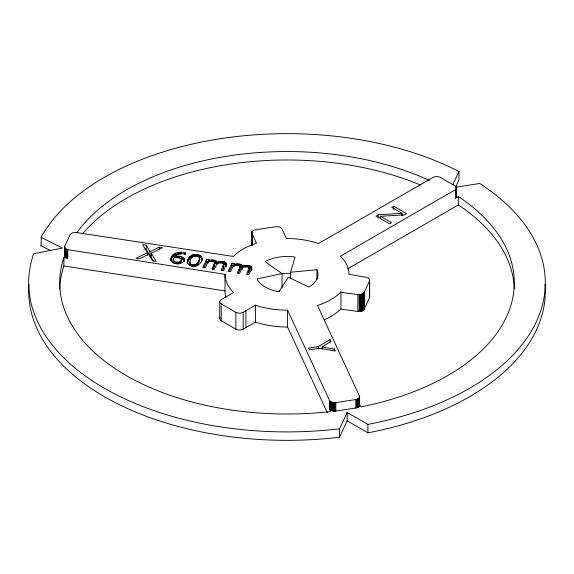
<?xml version="1.0" encoding="UTF-8"?>
<svg xmlns="http://www.w3.org/2000/svg" width="574" height="574" viewBox="0 0 574 574"><rect width="100%" height="100%" fill="white"/><g stroke="black" fill="none" stroke-linecap="round" stroke-linejoin="round"><path stroke-width="0.86" d="M208.993 261.285L208.993 259.599L206.604 259.226L202.787 267.448L205.183 267.821L208.032 261.679L212.43 261.299L214.332 261.974L214.547 263.143L211.978 268.869L214.375 269.242L217.116 263.129L221.621 262.72L223.745 263.731L223.731 267.104L222.253 270.483M212.703 269.837L214.547 265.676L214.332 264.506M456.545 187.877L455.476 189.693L455.476 198.13L456.545 196.315L456.545 187.877L455.856 186.385L439.914 177.072L436.771 176.462L433.621 177.072L318.484 243.512L317.996 243.347A61.992 35.789 0 0 0 287 238.554L286.433 238.554L281.913 228.818L281.023 227.77L278.899 226.83L275.585 226.708L255.624 229.794C253.873 230.002 251.175 231.272 251.972 233.446L256.492 243.189L256.004 243.347A61.992 35.789 0 0 0 233.317 256.449L75.782 232.434L72.525 232.807L70.329 234.249L64.769 246.146C63.994 248.018 66.211 249.374 67.782 249.668L225.008 274.343A61.992 35.789 0 0 0 233.317 292.238L233.596 292.525L221.248 299.657A5.166 2.985 0 0 0 221.248 303.868L221.248 320.744L235.857 329.182A5.166 2.985 0 0 0 243.168 329.182L255.516 322.05L256.004 322.215A61.992 35.789 0 0 0 287 327.008L287.567 327.008L327.345 412.72M225.015 274.02L225.008 291.219A61.992 35.789 0 0 0 225.948 297.432M238.088 273.769L239.932 269.601L239.717 265.898L238.712 265.403L233.417 265.611L230.569 271.746L228.172 271.373L231.989 263.157L234.386 263.531L234.386 266.056L231.989 265.69L229.213 271.667M239.717 265.898L239.932 267.068L237.363 272.801L239.76 273.167L242.501 267.053L247.007 266.645L249.13 267.663L249.116 271.036L247.638 274.408M223.731 267.104L223.516 265.934M223.745 263.731L221.162 270.289L223.559 270.663L226.034 265.324L226.264 263.387L224.85 262.024L222.906 261.507L217.072 262.031C215.35 259.276 211.297 259.864 208.57 260.51L208.57 262.196M249.116 271.036L248.908 267.326M249.13 267.663L246.555 274.221L248.951 274.587L251.426 269.256L251.656 267.319L250.235 265.956L248.298 265.432L242.465 265.963C240.736 263.208 236.689 263.789 233.962 264.442L233.962 266.128M170.758 258.745C170.557 264.485 179.246 264.679 182.891 262.189C187.633 257.353 178.062 255.057 174.518 256.391L177.653 254.017L182.489 253.701L185.022 254.426L185.675 253.019C180.014 250.766 170.442 253.034 170.758 260.431C171.604 256.901 174.955 254.447 178.485 254.11M173.205 260.022L174.905 261.931L174.905 263.617C172.43 262.677 172.91 259.283 174.015 257.439L178.22 257.439L181.362 258.723L181.456 262.088L179.526 263.796L179.526 262.11L181.456 260.402M173.205 261.708L173.269 259.175M324.31 319.804A61.992 35.789 0 0 0 340.683 309.113L357.839 311.438L362.323 310.929L364.167 309.329L369.512 297.806L369.297 295.897M221.248 303.868L235.857 312.306A5.166 2.985 0 0 0 243.168 312.306L255.516 305.174L256.004 305.339A61.992 35.789 0 0 0 287 310.139L287.567 310.132L329.741 400.91L329.741 409.348L331.93 410.79L335.187 411.163L355.808 407.999C357.466 407.762 359.869 406.765 359.597 404.727L361.003 406.866A227.304 131.231 0 0 0 458.547 196.688L455.476 198.13M190.697 264.198L192.599 264.815L192.599 266.501C197.736 267.936 202.184 258.695 197.836 256.083C192.426 253.715 187.806 261.866 190.697 265.884L190.697 264.198L189.836 262.426M199.408 260.653L199.522 258.171M189.836 264.112L189.951 263.351M187.339 261.902C187.067 254.304 200.563 251.139 202.019 258.774C202.285 266.365 188.817 269.493 187.339 261.902L187.339 263.588M290.652 278.455L290.652 272.234L295.022 257.059A30.996 17.894 0 0 0 270.117 259.34L269.665 259.513A30.996 17.894 0 0 0 265.08 261.694L282.013 273.576L282.013 287.782M181.456 262.088L181.628 259.211M64.769 254.576C63.994 256.456 66.211 257.812 67.782 258.106L67.782 249.668M329.741 400.91L332.54 402.525L335.847 402.654L356.454 399.439L358.951 398.177L359.597 396.29L317.508 305.504L317.996 305.339A61.992 35.789 0 0 0 340.683 292.238L357.839 294.57L362.323 294.053L364.167 292.46L369.512 280.937C370.338 278.792 367.59 277.464 365.86 277.285L348.992 274.343A61.992 35.789 0 0 0 340.683 256.449L340.404 256.169L455.476 189.693M67.782 258.106L63.872 257.74A227.304 131.231 0 0 0 330.373 411.601L329.741 409.348M63.944 257.539L63.872 266.178A227.304 131.231 0 0 0 59.732 288.93M173.269 260.861L173.642 259.807M192.599 264.815C196.294 265.769 198.647 262.045 199.408 258.967M197.334 254.626L197.334 256.313C193 255.208 188.609 258.099 187.583 262.375L187.583 260.689M203.827 267.735L206.604 261.758L206.604 259.226M208.57 260.51L208.993 259.599M233.962 264.442L234.386 263.531M28.98 284.281A258.3 149.125 0 0 0 336.285 437.603L339.578 437.223L339.578 428.785L347.17 412.426L367.912 424.401L371.091 423.784A258.3 149.125 0 0 0 481.945 184.943L479.721 183.493L455.806 187.196M452.829 184.763L458.97 171.518L456.459 170.234A258.3 149.125 0 0 0 41.342 236.696L41.012 245.737L50.541 250.515M339.578 437.223L347.17 420.857L347.17 412.426M455.72 186.966L458.97 179.956L458.97 171.518M41.012 245.737L41.342 245.134M322.014 346.954L334.384 349.092L335.281 351.037L319.725 348.274L309.321 349.882L308.475 348.066L318.548 346.509L329.957 339.557L330.889 341.573L322.014 346.954L322.014 349.487M401.972 215.853L401.972 213.32L378.158 214.776L376.006 216.018L389.559 223.838L391.611 222.655L380.605 216.298L380.605 218.83M380.605 216.298L404.584 214.87L406.672 213.664L393.771 206.217L391.719 207.401L401.972 213.32M347.385 269.012L458.31 204.968L458.31 196.53M151.543 255.208L150.022 255.968L150.022 251.749L159.142 247.193L162.6 247.731L151.263 253.234L151.263 257.453L153.516 261.177M150.022 251.749L146.219 245.198L142.589 244.632L147.482 252.739L136.038 258.3L139.482 258.831L148.723 254.217L152.576 260.861L156.221 261.421L151.263 253.234M174.905 261.931L179.526 262.11M282.013 273.576L257.059 278.978A30.996 17.894 0 0 0 278.978 291.635L288.335 277.228L308.92 287A30.996 17.894 0 0 0 316.941 269.715L290.652 272.234M276.847 291.563L279.43 291.004M347.17 420.857L367.912 432.839L371.091 432.222A258.3 149.125 0 0 0 545.02 284.281M339.578 428.785L336.285 429.173A258.3 149.125 0 0 1 33.443 254.325L33.636 253.787L62.451 248.047L41.012 237.306M179.805 253.988L181.19 253.952L181.19 252.266M144.763 249.188L146.219 249.417L150.022 255.968M206.604 261.758L208.197 262.009M63.944 265.977L225.015 290.889M180.071 258.171L183.106 259.283L184.347 261.5L184.276 258.989M251.656 267.319L251.656 269.845L249.367 268.187L249.367 265.654M226.264 265.92L223.975 264.255L223.975 261.73M201.983 257.719L202.019 260.46L201.051 257.74L198.884 256.643L198.884 254.956M242.465 268.488L240.406 266.838L240.406 264.305M217.072 262.031L217.072 264.564L215.02 262.914L215.02 260.381M401.362 214.82L402.876 215.695M458.31 204.968L458.547 205.119A227.304 131.231 0 0 1 514.268 288.93M180.839 259.943L181.657 261.45M456.151 195.174L456.545 196.315M199.436 259.161L199.522 259.857M456.502 187.49L456.502 196.703M456.373 187.102L456.373 197.083M456.151 186.737L456.151 197.456M455.856 189.37L455.856 197.808M393.771 206.217L393.771 209.589M378.158 214.776L378.158 218.149M369.649 279.775L369.649 297.425M369.512 279.394L369.512 297.806M367.912 424.401L367.912 432.839M364.167 292.46L364.167 309.329M363.945 292.826L363.945 309.702M363.651 293.178L363.651 310.053M363.277 293.501L363.277 310.376M362.825 293.795L362.825 310.67M362.323 294.053L362.323 310.929M361.756 294.268L361.756 311.144M361.154 294.44L361.154 311.316M360.515 294.57L360.515 311.438M359.848 294.641L359.848 311.517M359.597 396.29L359.597 405.509M359.46 397.452L359.46 405.89M359.245 397.825L359.245 406.263M359.173 294.67L359.173 311.538M358.951 398.177L358.951 406.607M358.571 398.5L358.571 406.937M358.126 398.794L358.126 407.224M357.839 294.57L357.839 311.438M357.616 399.052L357.616 407.483M357.057 399.267L357.057 407.698M356.454 399.439L356.454 407.877M355.808 399.561L355.808 407.999M340.963 291.958L340.963 308.826M335.847 402.654L335.847 411.084M335.187 402.726L335.187 411.163M334.513 402.754L334.513 411.192M334.384 349.092L334.384 350.779M333.838 402.726L333.838 411.163M333.178 402.654L333.178 411.084M332.54 402.525L332.54 410.962M331.93 402.352L331.93 410.79M331.37 402.137L331.37 410.575M330.861 401.879L330.861 410.317M330.416 401.585L330.416 410.023M330.043 401.262L330.043 409.7M329.957 339.557L329.957 342.09M318.548 346.509L318.548 349.035M316.941 269.715L316.941 279.481M287.567 310.132L287.567 327.008M255.516 305.174L255.516 322.05M252.194 231.537L252.194 245.744M251.972 231.903L251.972 245.227M251.843 232.283L251.843 245.607M251.799 232.678L251.799 245.105M251.677 268.546L251.677 270.239M251.376 266.788L251.376 269.321M250.91 266.336L250.91 268.862M250.235 265.956L250.235 268.488M248.729 269.536L248.729 272.069M248.298 265.432L248.298 267.965M246.935 265.31L246.935 266.996M245.887 310.735L245.887 327.611M245.586 265.353L245.586 267.039M244.137 265.568L244.137 267.254M243.168 312.306L243.168 329.182M242.501 267.053L242.501 268.74M242.465 265.963L242.386 269.141M242.099 265.303L242.099 267.836M241.41 264.75L241.41 267.276M239.946 266.236L239.932 269.601M239.537 268.115L239.537 270.648M239.107 264.011L239.107 265.697M237.844 263.897L237.844 265.583M236.588 263.947L236.588 265.633M235.857 312.306L235.857 329.182M235.304 264.133L235.304 265.819M231.989 263.157L231.989 265.69M226.364 263.975L226.364 265.662M226.264 263.387L226.292 266.307M225.984 262.863L225.984 265.396M225.517 262.404L225.517 264.937M224.85 262.024L224.85 264.557M223.336 265.611L223.336 268.144M222.906 261.507L222.906 263.193M221.55 261.378L221.55 263.064M220.201 261.421L220.201 263.107M219.734 301.766L219.734 318.635M218.744 261.636L218.744 263.33M216.707 261.378L216.707 263.911M216.018 260.818L216.018 263.351M214.561 262.304L214.547 265.676M214.145 264.191L214.145 266.723M213.715 260.087L213.715 261.773M212.459 259.972L212.459 261.658M211.196 260.022L211.196 261.708M208.032 261.679L208.032 263.366M201.661 256.815L201.661 258.501M201.051 256.054L201.051 257.74M200.125 255.437L200.125 257.123M198.661 260.933L198.661 262.619M197.607 262.849L197.607 264.535M197.026 263.566L197.026 265.253M196.351 264.155L196.351 265.848M195.712 254.469L195.712 256.155M195.591 264.585L195.591 266.271M194.722 264.836L194.722 266.523M194.234 254.519L194.234 256.205M193.732 264.915L193.732 266.601M192.907 254.777L192.907 256.47M191.716 255.251L191.716 256.937M191.486 264.564L191.486 266.25M190.647 255.932L190.647 257.618M190.181 263.724L190.181 265.41M189.951 261.658L189.908 264.822M189.693 256.843L189.693 258.53M188.853 257.97L188.853 259.656M188.114 259.319L188.114 261.005M185.675 253.019L185.675 254.705M184.699 252.725L184.699 254.411M183.859 258.257L183.859 259.943M183.106 257.597L183.106 259.283M182.302 257.123L182.302 258.809M181.456 256.786L181.456 258.472M181.362 258.723L181.362 260.409M180.688 261.443L180.688 263.129M180.157 261.823L180.157 263.509M179.382 256.327L179.382 258.013L178.076 257.862L178.076 256.176M179.11 252.323L179.11 254.009M178.815 262.304L178.815 263.997M178.04 262.404L178.04 264.09M177.244 252.632L177.244 254.318M176.892 256.148L176.892 257.841M176.318 262.311L176.318 263.997M175.615 253.17L175.615 254.863M174.338 261.636L174.338 263.322M174.152 253.952L174.152 255.638M173.857 261.263L173.857 262.949M173.42 260.696L173.42 262.39M172.961 254.906L172.961 256.592M171.992 256.054L171.992 257.74M171.217 257.403L171.217 259.096M159.142 247.193L159.142 249.726M147.482 252.739L147.482 255.265M146.219 245.198L146.219 249.417M67.172 249.496L67.172 257.934M66.613 249.281L66.613 257.719M66.103 249.023L66.103 257.461M65.658 248.729L65.658 257.166M65.285 248.406L65.285 256.843M64.984 248.054L64.984 256.492M64.769 246.146L64.769 256.119M64.632 246.526L64.632 255.739M76.744 232.915A227.304 131.231 0 0 1 429.273 180.437M221.248 320.744A5.166 2.985 0 0 1 220.129 317.494M82.699 233.69A227.304 131.231 0 0 1 420.606 185.05M281.619 273.597A30.996 17.894 0 0 1 290.774 273.454"/></g></svg>
